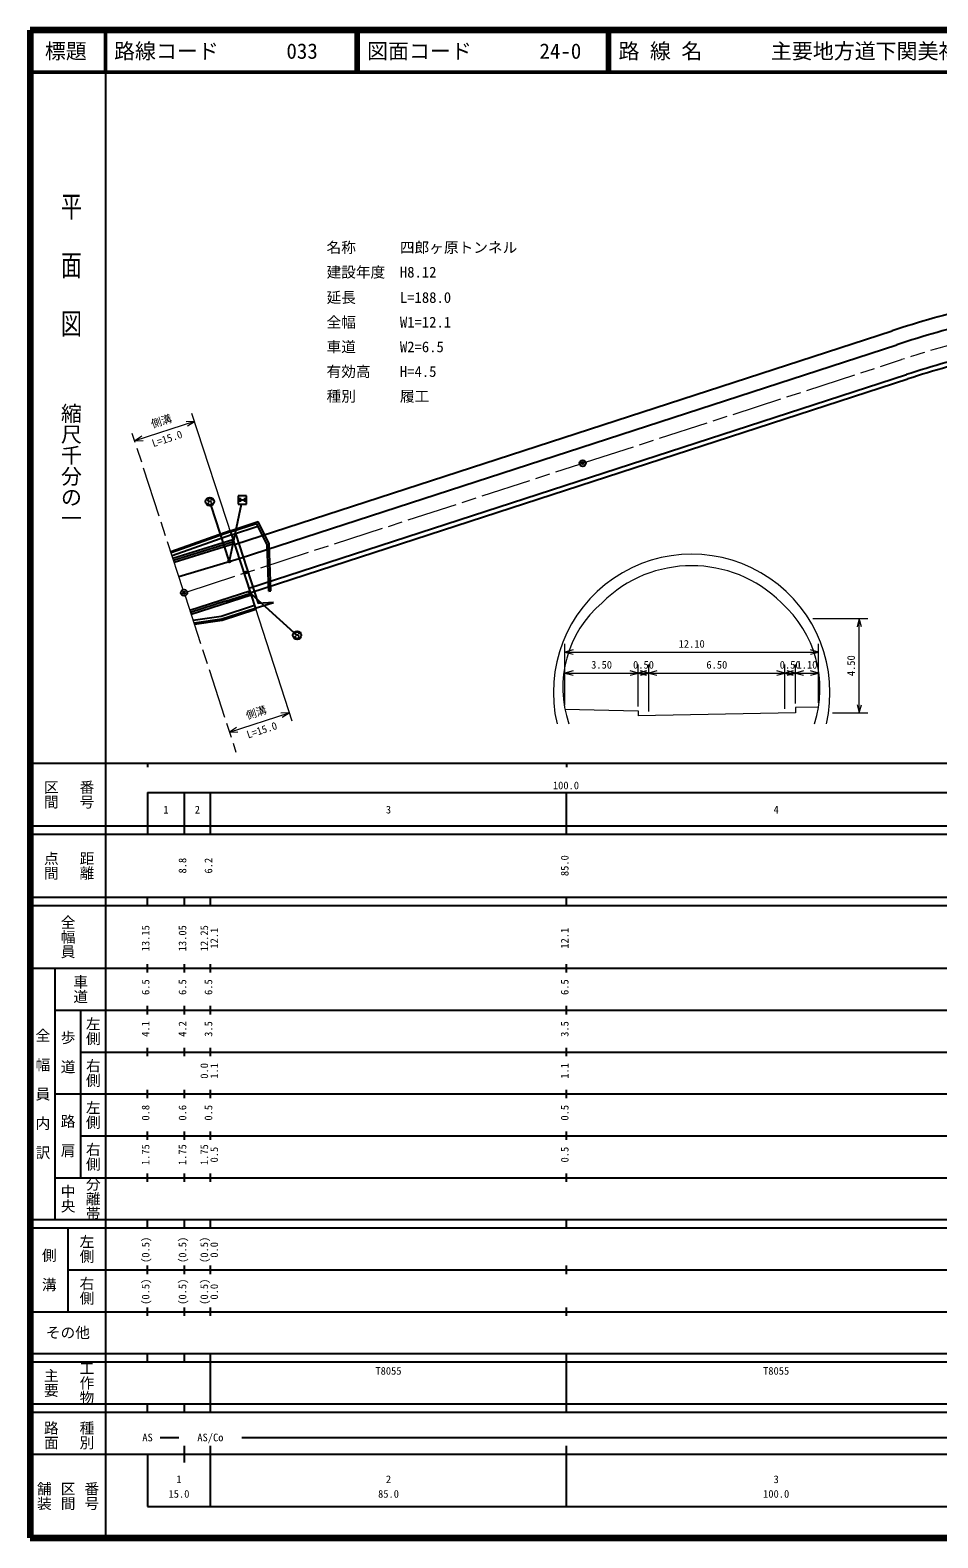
# Model space of a CAD drawing. Units: millimetres on the paper, with parts at other scales. Extents: x 40 to 680, y 20 to 380.
# Drawn here: x 40 to 256.6, y 20 to 380 of the extents above; entities that cross this region are included whole.
import ezdxf
from ezdxf.enums import TextEntityAlignment as Align

# ---------------------------------------------------------------- set-up
doc = ezdxf.new("R2010")
doc.units = ezdxf.units.MM
doc.header["$PDMODE"] = 32
doc.header["$PDSIZE"] = 0.5
doc.linetypes.add('CHAIN', pattern=[18.5, 12, -1.5, 3.5, -1.5])
for name, color, linetype, lineweight in [('S-BGD', 7, 'Continuous', 25), ('S-BMK', 2, 'CHAIN', 13), ('S-BMK-SRVR', 3, 'Continuous', 25), ('S-STR-HTXT', 7, 'Continuous', 13), ('S-STR-STRC', 7, 'Continuous', 25), ('S-TTL', 2, 'Continuous', 140), ('S-TTL-BAND', 7, 'Continuous', 25), ('S-TTL-LINE', 7, 'Continuous', 50)]:
    doc.layers.add(name, color=color, linetype=linetype, lineweight=lineweight)
doc.layers.add('S-OTRS', color=6, linetype='Continuous')
doc.layers.add('S-TTL-TXT', color=7, linetype='Continuous')
doc.styles.add('@ＭＳ ゴシック', font='')
doc.styles.add('ＭＳ ゴシック', font='')
doc.styles.get('@ＭＳ ゴシック').set_extended_font_data('@MS Gothic')
doc.styles.get('ＭＳ ゴシック').set_extended_font_data('MS Gothic')

msp = doc.modelspace()

# ---------------------------------------------------------------- linework, layer by layer
at = {"layer": 'S-BGD'}
for p, q in [((88.754, 257.204), (245.67, 308.217)), ((89.836, 253.875), (246.752, 304.888)), ((92.155, 246.743), (249.071, 297.756)), ((92.637, 245.743), (249.411, 296.71)), ((87.681, 260.461), (73.524, 255.451)), ((87.778, 260.177), (73.624, 255.168)), ((88.003, 259.514), (73.857, 254.508)), ((87.681, 260.461), (94.381, 262.639)), ((87.778, 260.177), (94.035, 262.211)), ((87.786, 260.18), (93.812, 241.645)), ((88.003, 259.514), (94.35, 261.578)), ((88.954, 259.823), (94.381, 243.13)), ((96.521, 257.207), (94.035, 262.211)), ((97.016, 257.333), (94.381, 262.639)), ((74.061, 253.899), (88.379, 258.375)), ((74.21, 253.422), (88.528, 257.897)), ((74.36, 252.945), (88.683, 257.422)), ((96.938, 246.074), (96.521, 257.207)), ((97.437, 246.093), (97.016, 257.333)), ((75.478, 249.523), (89.836, 253.875)), ((92.386, 246.029), (78.121, 241.392)), ((92.696, 245.078), (78.431, 240.441)), ((86.645, 243.637), (92.398, 245.507)), ((96.938, 246.074), (97.437, 246.093)), ((86.645, 243.637), (78.276, 240.916)), ((93.503, 242.596), (85.597, 240.026)), ((93.719, 241.93), (85.755, 239.341)), ((93.812, 241.645), (85.823, 239.048)), ((93.709, 241.962), (98.038, 243.37)), ((98.038, 243.37), (94.381, 243.13)), ((85.597, 240.026), (78.874, 239.075)), ((85.755, 239.341), (79.094, 238.399)), ((85.823, 239.048), (79.188, 238.11))]:
    msp.add_line(p, q, dxfattribs=at)
for radius, start in [(277.868, 103.79961), (274.368, 103.78787), (266.868, 103.76156), (265.768, 103.75757)]:
    msp.add_arc((331.578, 43.963), radius, start, 108.00926, dxfattribs=at)
msp.add_point((91.489, 250.504), dxfattribs=at)
at = {"layer": 'S-BMK'}
for p, q in [((172.544, 276.82), (247.911, 301.322)), ((76.498, 246.385), (64.363, 283.712)), ((77.443, 245.903), (171.118, 276.357)), ((76.962, 244.958), (89.097, 207.631))]:
    msp.add_line(p, q, dxfattribs=at)
msp.add_arc((331.578, 43.963), 270.618, 103.9337, 108.00926, dxfattribs=at)
at = {"layer": 'S-BMK-SRVR'}
for centre in [(171.831, 276.588), (76.73, 245.671)]:
    msp.add_circle(centre, 0.75, dxfattribs=at)
for p in [(171.831, 276.588), (76.73, 245.671), (76.73, 245.671)]:
    msp.add_point(p, dxfattribs=at)
at = {"layer": 'S-OTRS'}
for p in [(91.489, 250.504), (76.73, 245.671)]:
    msp.add_point(p, dxfattribs=at)
at = {"layer": 'S-STR-HTXT'}
for p, q in [((88.166, 259.011), (78.582, 288.492)), ((79.2, 286.59), (64.935, 281.952)), ((79.2, 286.59), (77.203, 286.485)), ((77.523, 285.5), (79.2, 286.59)), ((66.612, 283.042), (64.935, 281.952)), ((64.935, 281.952), (66.933, 282.057)), ((92.85, 244.603), (102.435, 215.122)), ((226.744, 239.491), (239.842, 239.491)), ((237.842, 239.491), (237.324, 237.559)), ((237.842, 216.996), (237.842, 239.491)), ((238.359, 237.559), (237.842, 239.491)), ((167.592, 218.846), (167.592, 233.501)), ((169.524, 232.018), (167.592, 231.501)), ((167.592, 231.501), (228.092, 231.501)), ((167.592, 231.501), (169.524, 230.983)), ((228.092, 231.501), (226.16, 232.018)), ((226.16, 230.983), (228.092, 231.501)), ((228.092, 219.356), (228.092, 233.501)), ((167.592, 218.846), (167.592, 228.501)), ((169.524, 227.018), (167.592, 226.501)), ((185.092, 226.501), (183.16, 227.018)), ((185.092, 218.496), (185.092, 228.501)), ((185.092, 218.496), (185.092, 228.501)), ((187.024, 227.018), (185.092, 226.501)), ((187.595, 226.501), (185.663, 227.018)), ((187.595, 217.296), (187.595, 228.501)), ((187.595, 217.296), (187.595, 228.501)), ((189.527, 227.018), (187.595, 226.501)), ((220.088, 226.501), (218.157, 227.018)), ((220.088, 217.946), (220.088, 228.501)), ((220.088, 217.946), (220.088, 228.501)), ((222.02, 227.018), (220.088, 226.501)), ((222.592, 226.501), (220.66, 227.018)), ((222.592, 219.246), (222.592, 228.501)), ((222.592, 219.246), (222.592, 228.501)), ((224.524, 227.018), (222.592, 226.501)), ((228.092, 226.501), (226.16, 227.018)), ((228.092, 219.356), (228.092, 228.501)), ((167.592, 226.501), (185.092, 226.501)), ((167.592, 226.501), (169.524, 225.983)), ((183.16, 225.983), (185.092, 226.501)), ((185.092, 226.501), (187.595, 226.501)), ((185.092, 226.501), (187.024, 225.983)), ((185.663, 225.983), (187.595, 226.501)), ((187.595, 226.501), (220.088, 226.501)), ((187.595, 226.501), (189.527, 225.983)), ((218.157, 225.983), (220.088, 226.501)), ((220.088, 226.501), (222.592, 226.501)), ((220.088, 226.501), (222.02, 225.983)), ((220.66, 225.983), (222.592, 226.501)), ((222.592, 226.501), (228.092, 226.501)), ((222.592, 226.501), (224.524, 225.983)), ((226.16, 225.983), (228.092, 226.501)), ((87.551, 212.386), (101.816, 217.024)), ((101.816, 217.024), (99.819, 216.919)), ((100.139, 215.934), (101.816, 217.024)), ((167.592, 217.846), (185.092, 217.496)), ((185.092, 217.496), (185.092, 216.246)), ((222.592, 216.996), (185.092, 216.246)), ((228.092, 218.356), (222.592, 218.246)), ((222.592, 218.246), (222.592, 216.996)), ((231.479, 216.996), (239.842, 216.996)), ((237.324, 218.927), (237.842, 216.996)), ((237.842, 216.996), (238.359, 218.927)), ((89.228, 213.476), (87.551, 212.386)), ((87.551, 212.386), (89.548, 212.491))]:
    msp.add_line(p, q, dxfattribs=at)
for centre, radius, start, end in [((197.842, 221.872), 33, 346.86344, 193.13656), ((197.842, 221.872), 30.25, 45, 135), ((193.569, 223.042), 26.492, 130.25023, 199.10506), ((200.877, 222.703), 27.56, 342.40351, 48.24121)]:
    msp.add_arc(centre, radius, start, end, dxfattribs=at)
at = {"layer": 'S-STR-STRC'}
for p, q in [((82.472, 267.574), (82.373, 267.692)), ((82.717, 267.435), (82.472, 267.574)), ((83.018, 267.433), (82.717, 267.435)), ((83.263, 267.321), (83.018, 267.433)), ((87.458, 253.311), (83.176, 266.483)), ((83.369, 267.184), (83.263, 267.321)), ((87.536, 253.315), (90.409, 266.841)), ((89.622, 268.841), (89.622, 266.841)), ((91.622, 268.841), (89.622, 268.841)), ((89.622, 266.841), (91.622, 266.841)), ((90.122, 268.341), (90.122, 267.341)), ((90.122, 267.841), (91.122, 267.841)), ((91.122, 268.341), (91.122, 267.341)), ((91.622, 266.841), (91.622, 268.841)), ((92.653, 245.454), (102.947, 236.188)), ((103.295, 235.659), (103.195, 235.777)), ((103.54, 235.52), (103.295, 235.659)), ((103.84, 235.518), (103.54, 235.52)), ((104.085, 235.406), (103.84, 235.518)), ((104.191, 235.269), (104.085, 235.406))]:
    msp.add_line(p, q, dxfattribs=at)
for centre, radius in [((82.867, 267.434), 1), ((87.505, 253.169), 0.15), ((87.505, 253.169), 0.12), ((87.505, 253.169), 0.09), ((87.505, 253.169), 0.06), ((87.505, 253.169), 0.03), ((92.541, 245.554), 0.15), ((92.541, 245.554), 0.12), ((92.541, 245.554), 0.09), ((92.541, 245.554), 0.06), ((92.541, 245.554), 0.03), ((103.69, 235.519), 1)]:
    msp.add_circle(centre, radius, dxfattribs=at)
for centre, start, end in [((82.869, 267.188), 179.55488, 359.55488), ((82.873, 267.688), 359.55488, 179.55488), ((103.691, 235.273), 179.55488, 359.55488), ((103.695, 235.773), 359.55488, 179.55488)]:
    msp.add_arc(centre, 0.5, start, end, dxfattribs=at)
for p in [(87.505, 253.169), (92.541, 245.554)]:
    msp.add_point(p, dxfattribs=at)
at = {"layer": 'S-TTL'}
for p, q in [((40, 380), (40, 20)), ((680, 380), (40, 380)), ((40, 20), (680, 20))]:
    msp.add_line(p, q, dxfattribs=at)
at = {"layer": 'S-TTL-BAND'}
for p, q in [((58, 370), (58, 20)), ((40, 205), (579, 205)), ((68, 205), (68, 204)), ((168, 205), (168, 204)), ((68, 198), (579, 198)), ((68, 198), (68, 188)), ((76.8, 188), (76.8, 198)), ((83, 188), (83, 198)), ((168, 188), (168, 198)), ((40, 190), (579, 190)), ((40, 188), (579, 188)), ((40, 173), (579, 173)), ((68, 171), (68, 173)), ((76.8, 171), (76.8, 173)), ((83, 171), (83, 173)), ((168, 171), (168, 173)), ((40, 171), (579, 171)), ((40, 156), (579, 156)), ((46, 96), (46, 156)), ((68, 155), (68, 157)), ((76.8, 155), (76.8, 157)), ((83, 155), (83, 157)), ((168, 155), (168, 157)), ((46, 146), (579, 146)), ((52, 146), (52, 106)), ((68, 145), (68, 147)), ((76.8, 145), (76.8, 147)), ((83, 145), (83, 147)), ((168, 145), (168, 147)), ((68, 135), (68, 137)), ((76.8, 135), (76.8, 137)), ((83, 135), (83, 137)), ((168, 135), (168, 137)), ((52, 136), (579, 136)), ((46, 126), (579, 126)), ((68, 125), (68, 127)), ((76.8, 125), (76.8, 127)), ((83, 125), (83, 127)), ((168, 125), (168, 127)), ((52, 116), (579, 116)), ((68, 115), (68, 117)), ((76.8, 115), (76.8, 117)), ((83, 115), (83, 117)), ((168, 115), (168, 117)), ((46, 106), (579, 106)), ((68, 105), (68, 107)), ((76.8, 105), (76.8, 107)), ((83, 105), (83, 107)), ((168, 105), (168, 107)), ((40, 96), (579, 96)), ((40, 94), (579, 94)), ((49, 94), (49, 74)), ((68, 94), (68, 96)), ((76.8, 94), (76.8, 96)), ((83, 94), (83, 96)), ((168, 94), (168, 96)), ((49, 84), (579, 84)), ((68, 83), (68, 85)), ((76.8, 83), (76.8, 85)), ((83, 83), (83, 85)), ((168, 83), (168, 85)), ((40, 74), (579, 74)), ((68, 73), (68, 75)), ((76.8, 73), (76.8, 75)), ((83, 73), (83, 75)), ((168, 73), (168, 75)), ((40, 64), (579, 64)), ((40, 62), (579, 62)), ((68, 62), (68, 64)), ((76.8, 62), (76.8, 64)), ((83, 62), (83, 64)), ((83, 52), (83, 62)), ((168, 62), (168, 64)), ((168, 52), (168, 62)), ((168, 52), (168, 62)), ((40, 52), (579, 52)), ((68, 50), (68, 52)), ((76.8, 50), (76.8, 52)), ((83, 50), (83, 52)), ((168, 50), (168, 52)), ((40, 50), (579, 50)), ((71, 44), (75.5, 44)), ((90.5, 44), (263.5, 44)), ((40, 40), (579, 40)), ((68, 40), (68, 27.5)), ((76.8, 38), (76.8, 42)), ((83, 27.5), (83, 42)), ((168, 27.5), (168, 42)), ((68, 27.5), (579, 27.5))]:
    msp.add_line(p, q, dxfattribs=at)
at = {"layer": 'S-TTL-LINE'}
for p, q in [((58, 380), (58, 370)), ((117.75, 380), (117.75, 370)), ((118.25, 380), (118.25, 370)), ((177.75, 380), (177.75, 370)), ((178.25, 380), (178.25, 370)), ((40, 370), (680, 370))]:
    msp.add_line(p, q, dxfattribs=at)

# ---------------------------------------------------------------- texts
at = {"layer": 'S-STR-HTXT', "style": 'ＭＳ ゴシック'}
for s, p in [('名称\u3000\u3000\u3000四郎ヶ原トンネル', (110.721, 329.392)), ('建設年度\u3000H8.12', (110.721, 323.501))]:
    msp.add_text(s, height=2.566, dxfattribs=at).set_placement(p, align=Align.TOP_LEFT)
for s, p in [('延長\u3000\u3000\u3000L=188.0', (110.721, 314.11)), ('全幅\u3000\u3000\u3000W1=12.1', (110.721, 308.219)), ('車道\u3000\u3000\u3000W2=6.5', (110.721, 302.328)), ('有効高\u3000  H=4.5', (110.721, 296.437)), ('種別\u3000\u3000\u3000履工', (110.721, 290.546))]:
    msp.add_text(s, height=2.566, dxfattribs=at).set_placement(p, align=Align.BOTTOM_LEFT)
for s, rotation, p in [('側溝', 18.009, (71.759, 285.222)), ('4.50', 90, (237.342, 228.243)), ('側溝', 18.009, (94.374, 215.656))]:
    msp.add_text(s, height=1.833, rotation=rotation, dxfattribs=at).set_placement(p, align=Align.BOTTOM_CENTER)
at = {"layer": 'S-STR-HTXT', "style": '@ＭＳ ゴシック'}
for p in [(72.377, 283.32), (94.993, 213.754)]:
    msp.add_text('L=15.0', height=1.833, rotation=18.009, dxfattribs=at).set_placement(p, align=Align.TOP_CENTER)
at = {"layer": 'S-STR-HTXT', "style": 'ＭＳ ゴシック'}
for s, p in [('12.10', (197.842, 232.001)), ('3.50', (176.342, 227.001)), ('0.50', (186.343, 227.001)), ('6.50', (203.842, 227.001)), ('0.50', (221.34, 227.001)), ('1.10', (225.342, 227.001))]:
    msp.add_text(s, height=1.833, dxfattribs=at).set_placement(p, align=Align.BOTTOM_CENTER)
at = {"layer": 'S-TTL-BAND', "style": '@ＭＳ ゴシック', "width": 1.4}
msp.add_text('平  面  図', height=3.666, rotation=270, dxfattribs=at).set_placement((49.777, 306.475), align=Align.MIDDLE_RIGHT)
at = {"layer": 'S-TTL-BAND', "style": '@ＭＳ ゴシック'}
msp.add_text('縮尺千分の一', height=3.666, rotation=270, dxfattribs=at).set_placement((49.777, 261.03), align=Align.MIDDLE_RIGHT)
for s, p in [('区間', (45, 197.5)), ('番号', (53.5, 197.5)), ('点間', (45, 180.5)), ('距離', (53.5, 180.5)), ('全幅員', (49, 163.5)), ('車道', (52, 151)), ('左側', (55, 141)), ('全\u3000幅\u3000員\u3000内\u3000訳', (43, 126)), ('歩\u3000道', (49, 136)), ('右側', (55, 131)), ('左側', (55, 121)), ('路\u3000肩', (49, 116)), ('右側', (55, 111)), ('分離帯', (55, 101)), ('中央', (49, 101)), ('左側', (53.5, 89)), ('側\u3000溝', (44.5, 84)), ('右側', (53.5, 79)), ('工作物', (53.5, 57)), ('主要', (45, 57)), ('路面', (45, 44.5)), ('種別', (53.5, 44.5)), ('舗装', (43.333, 30)), ('区間', (49, 30)), ('番号', (54.667, 30))]:
    msp.add_text(s, height=2.566, rotation=270, dxfattribs=at).set_placement(p, align=Align.MIDDLE_CENTER)
at = {"layer": 'S-TTL-BAND', "style": 'ＭＳ ゴシック'}
for s, p in [('100.0', (167.844, 198.195)), ('1', (72.4, 192.405)), ('2', (79.9, 192.405)), ('3', (125.5, 192.405)), ('4', (218, 192.405)), ('AS', (68, 42.5)), ('AS/Co', (83, 42.5)), ('1', (75.5, 32.523)), ('2', (125.5, 32.523)), ('3', (218, 32.523)), ('15.0', (75.5, 29.033)), ('85.0', (125.5, 29.033)), ('100.0', (218, 29.033))]:
    msp.add_text(s, height=1.833, dxfattribs=at).set_placement(p, align=Align.BOTTOM_CENTER)
for s, p in [('8.8', (77.8, 180.5)), ('6.2', (84, 180.5)), ('85.0', (169, 180.5)), ('13.15', (69, 163.174)), ('13.05', (77.8, 163.174)), ('12.25', (83, 163.174)), ('12.1', (85.37, 163.174)), ('12.1', (169, 163.174)), ('6.5', (69, 151.5)), ('6.5', (77.8, 151.5)), ('6.5', (84, 151.5)), ('6.5', (169, 151.5)), ('4.1', (69, 141.5)), ('4.2', (77.8, 141.5)), ('3.5', (84, 141.5)), ('3.5', (169, 141.5)), ('0.0', (83, 131.5)), ('1.1', (85.37, 131.5)), ('1.1', (169, 131.5)), ('0.8', (69, 121.5)), ('0.6', (77.8, 121.5)), ('0.5', (84, 121.5)), ('0.5', (169, 121.5)), ('1.75', (69, 111.5)), ('1.75', (77.8, 111.5)), ('1.75', (83, 111.5)), ('0.5', (85.37, 111.5)), ('0.5', (169, 111.5)), ('(0.5)', (69, 88.764)), ('(0.5)', (77.8, 88.764)), ('(0.5)', (83, 88.764)), ('0.0', (85.37, 88.764)), ('(0.5)', (69, 78.764)), ('(0.5)', (77.8, 78.764)), ('(0.5)', (83, 78.764)), ('0.0', (85.37, 78.764))]:
    msp.add_text(s, height=1.833, rotation=90, dxfattribs=at).set_placement(p, align=Align.BOTTOM_CENTER)
msp.add_text('その他', height=2.566, dxfattribs=at).set_placement((49, 69), align=Align.MIDDLE_CENTER)
for p in [(122.375, 58.405), (214.875, 58.405)]:
    msp.add_text('T8055', height=1.833, dxfattribs=at).set_placement(p, align=Align.BOTTOM_LEFT)
at = {"layer": 'S-TTL-TXT', "style": 'ＭＳ ゴシック'}
msp.add_text('標題', height=3.666, dxfattribs=at).set_placement((48.5, 375), align=Align.MIDDLE_CENTER)
for s, p in [('路線コード', (60, 375)), ('033', (101.142, 375)), ('図面コード', (120.38, 375)), ('24-0', (161.521, 375)), ('路 線 名', (180.38, 375)), ('主要地方道下関美祢線', (216.734, 375))]:
    msp.add_text(s, height=3.666, dxfattribs=at).set_placement(p, align=Align.MIDDLE_LEFT)

doc.saveas('drawing.dxf')
